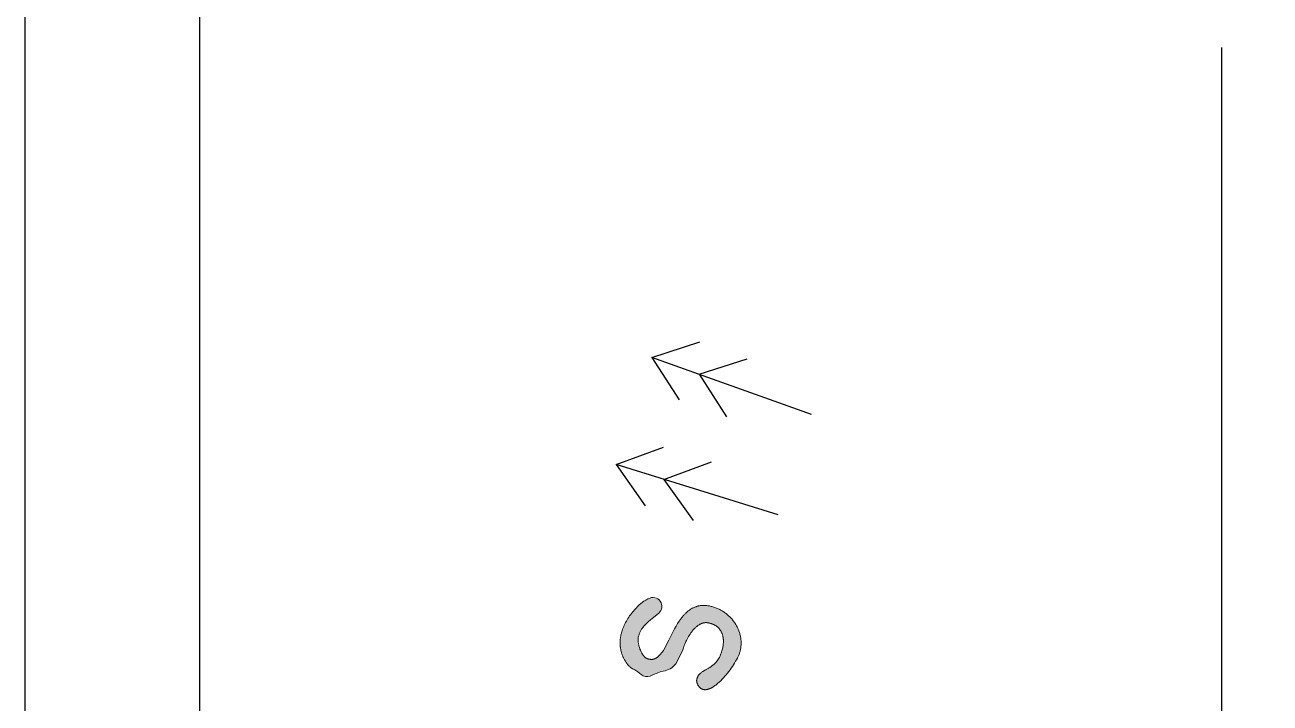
# Model space of a CAD drawing. Header units: millimetres. Extents: x 0 to 505, y 0 to 432.
# Drawn here: x 236.8 to 293.3, y 133.7 to 164.4 of the extents above; entities that cross this region are included whole.
import ezdxf

# ---------------------------------------------------------------- set-up
doc = ezdxf.new("R2010")
doc.units = ezdxf.units.MM
doc.header["$MEASUREMENT"] = 0
doc.layers.add('DEFAULT', color=4, linetype='Continuous')
doc.layers.add('LAYER F', color=7, linetype='Continuous')

msp = doc.modelspace()

# ---------------------------------------------------------------- hatches: boundary and pattern name
at = {"layer": 'DEFAULT', "extrusion": (0, 0, -1)}
msp.add_hatch(color=7, dxfattribs=at).paths.add_polyline_path([(-268.531, 137.79), (-268.566, 137.765), (-268.599, 137.739), (-268.632, 137.713), (-268.664, 137.686), (-268.696, 137.659), (-268.726, 137.631), (-268.756, 137.603), (-268.785, 137.574), (-268.814, 137.544), (-268.841, 137.514), (-268.868, 137.483), (-268.894, 137.452), (-268.919, 137.42), (-268.943, 137.387), (-268.967, 137.354), (-268.99, 137.32), (-269.012, 137.286), (-269.033, 137.251), (-269.054, 137.216), (-269.074, 137.181), (-269.092, 137.145), (-269.11, 137.109), (-269.128, 137.072), (-269.144, 137.035), (-269.159, 136.997), (-269.174, 136.959), (-269.188, 136.921), (-269.201, 136.882), (-269.213, 136.842), (-269.225, 136.803), (-269.235, 136.763), (-269.245, 136.722), (-269.254, 136.681), (-269.261, 136.64), (-269.267, 136.599), (-269.272, 136.557), (-269.276, 136.516), (-269.278, 136.474), (-269.28, 136.432), (-269.28, 136.39), (-269.278, 136.348), (-269.276, 136.305), (-269.272, 136.263), (-269.267, 136.22), (-269.261, 136.177), (-269.253, 136.134), (-269.244, 136.09), (-269.234, 136.047), (-269.227, 136.017), (-269.218, 135.987), (-269.208, 135.956), (-269.197, 135.925), (-269.186, 135.893), (-269.173, 135.86), (-269.158, 135.827), (-269.143, 135.793), (-269.127, 135.758), (-269.11, 135.723), (-269.072, 135.651), (-269.03, 135.576), (-268.983, 135.498), (-268.934, 135.419), (-268.883, 135.342), (-268.83, 135.265), (-268.776, 135.189), (-268.72, 135.115), (-268.662, 135.041), (-268.602, 134.968), (-268.541, 134.897), (-268.479, 134.827), (-268.416, 134.761), (-268.353, 134.698), (-268.289, 134.638), (-268.224, 134.581), (-268.159, 134.528), (-268.126, 134.502), (-268.093, 134.478), (-268.06, 134.454), (-268.027, 134.431), (-267.994, 134.409), (-267.961, 134.389), (-267.945, 134.38), (-267.929, 134.371), (-267.913, 134.362), (-267.897, 134.354), (-267.882, 134.347), (-267.866, 134.34), (-267.851, 134.333), (-267.835, 134.327), (-267.82, 134.321), (-267.805, 134.316), (-267.79, 134.311), (-267.775, 134.307), (-267.76, 134.303), (-267.746, 134.3), (-267.731, 134.297), (-267.716, 134.294), (-267.702, 134.292), (-267.688, 134.291), (-267.674, 134.29), (-267.66, 134.289), (-267.646, 134.289), (-267.632, 134.289), (-267.618, 134.29), (-267.605, 134.291), (-267.591, 134.292), (-267.578, 134.294), (-267.565, 134.297), (-267.551, 134.3), (-267.543, 134.302), (-267.536, 134.304), (-267.528, 134.307), (-267.52, 134.31), (-267.512, 134.313), (-267.505, 134.316), (-267.497, 134.319), (-267.49, 134.323), (-267.482, 134.327), (-267.475, 134.331), (-267.468, 134.336), (-267.46, 134.34), (-267.453, 134.345), (-267.446, 134.35), (-267.439, 134.356), (-267.432, 134.361), (-267.426, 134.367), (-267.419, 134.373), (-267.412, 134.38), (-267.405, 134.386), (-267.399, 134.393), (-267.392, 134.4), (-267.386, 134.407), (-267.38, 134.415), (-267.373, 134.422), (-267.367, 134.43), (-267.361, 134.439), (-267.355, 134.447), (-267.349, 134.456), (-267.343, 134.465), (-267.331, 134.483), (-267.32, 134.502), (-267.315, 134.511), (-267.31, 134.521), (-267.305, 134.53), (-267.301, 134.539), (-267.297, 134.548), (-267.293, 134.558), (-267.289, 134.567), (-267.285, 134.576), (-267.282, 134.585), (-267.279, 134.594), (-267.276, 134.603), (-267.274, 134.611), (-267.272, 134.62), (-267.27, 134.629), (-267.268, 134.638), (-267.266, 134.646), (-267.265, 134.655), (-267.264, 134.664), (-267.263, 134.672), (-267.262, 134.681), (-267.262, 134.689), (-267.262, 134.698), (-267.262, 134.706), (-267.263, 134.714), (-267.263, 134.722), (-267.264, 134.731), (-267.265, 134.739), (-267.266, 134.747), (-267.268, 134.755), (-267.27, 134.763), (-267.274, 134.78), (-267.279, 134.797), (-267.284, 134.813), (-267.29, 134.829), (-267.295, 134.844), (-267.301, 134.859), (-267.308, 134.874), (-267.314, 134.888), (-267.321, 134.901), (-267.329, 134.914), (-267.336, 134.927), (-267.34, 134.933), (-267.344, 134.939), (-267.348, 134.945), (-267.352, 134.951), (-267.357, 134.956), (-267.361, 134.962), (-267.365, 134.967), (-267.37, 134.973), (-267.374, 134.978), (-267.379, 134.983), (-267.388, 134.993), (-267.398, 135.003), (-267.409, 135.013), (-267.419, 135.022), (-267.43, 135.032), (-267.441, 135.042), (-267.464, 135.061), (-267.489, 135.079), (-267.514, 135.098), (-267.541, 135.116), (-267.657, 135.186), (-267.668, 135.193), (-267.679, 135.199), (-267.691, 135.206), (-267.703, 135.212), (-267.728, 135.224), (-267.755, 135.236), (-267.78, 135.251), (-267.805, 135.266), (-267.83, 135.281), (-267.854, 135.297), (-267.879, 135.314), (-267.903, 135.332), (-267.928, 135.35), (-267.952, 135.369), (-267.977, 135.388), (-268.001, 135.408), (-268.049, 135.45), (-268.097, 135.495), (-268.144, 135.542), (-268.156, 135.555), (-268.167, 135.567), (-268.179, 135.58), (-268.19, 135.594), (-268.201, 135.608), (-268.212, 135.623), (-268.222, 135.637), (-268.233, 135.653), (-268.243, 135.668), (-268.253, 135.684), (-268.263, 135.701), (-268.273, 135.718), (-268.283, 135.735), (-268.292, 135.753), (-268.31, 135.79), (-268.328, 135.828), (-268.345, 135.868), (-268.361, 135.91), (-268.377, 135.953), (-268.392, 135.998), (-268.406, 136.045), (-268.419, 136.094), (-268.432, 136.144), (-268.443, 136.19), (-268.452, 136.237), (-268.459, 136.283), (-268.465, 136.33), (-268.47, 136.376), (-268.472, 136.423), (-268.474, 136.469), (-268.474, 136.516), (-268.473, 136.539), (-268.472, 136.562), (-268.47, 136.584), (-268.468, 136.607), (-268.465, 136.629), (-268.462, 136.651), (-268.458, 136.673), (-268.454, 136.694), (-268.449, 136.716), (-268.444, 136.737), (-268.439, 136.758), (-268.433, 136.779), (-268.426, 136.799), (-268.419, 136.82), (-268.411, 136.84), (-268.403, 136.859), (-268.395, 136.879), (-268.385, 136.898), (-268.376, 136.917), (-268.366, 136.936), (-268.355, 136.954), (-268.344, 136.972), (-268.332, 136.99), (-268.319, 137.008), (-268.306, 137.025), (-268.293, 137.042), (-268.279, 137.058), (-268.264, 137.075), (-268.249, 137.091), (-268.233, 137.106), (-268.217, 137.122), (-268.2, 137.137), (-268.182, 137.152), (-268.173, 137.159), (-268.164, 137.166), (-268.155, 137.173), (-268.145, 137.18), (-268.125, 137.193), (-268.105, 137.206), (-268.083, 137.218), (-268.061, 137.23), (-268.039, 137.241), (-268.015, 137.252), (-267.991, 137.262), (-267.966, 137.272), (-267.94, 137.281), (-267.914, 137.29), (-267.887, 137.298), (-267.859, 137.306), (-267.83, 137.314), (-267.815, 137.317), (-267.801, 137.32), (-267.787, 137.323), (-267.772, 137.325), (-267.758, 137.327), (-267.744, 137.328), (-267.73, 137.33), (-267.715, 137.331), (-267.701, 137.331), (-267.687, 137.331), (-267.673, 137.331), (-267.66, 137.331), (-267.646, 137.33), (-267.632, 137.329), (-267.618, 137.327), (-267.605, 137.325), (-267.591, 137.323), (-267.578, 137.32), (-267.564, 137.317), (-267.551, 137.314), (-267.537, 137.31), (-267.524, 137.306), (-267.511, 137.302), (-267.498, 137.297), (-267.485, 137.292), (-267.472, 137.287), (-267.459, 137.281), (-267.446, 137.275), (-267.433, 137.268), (-267.42, 137.262), (-267.407, 137.255), (-267.395, 137.247), (-267.369, 137.231), (-267.345, 137.215), (-267.32, 137.198), (-267.296, 137.18), (-267.273, 137.162), (-267.249, 137.142), (-267.226, 137.123), (-267.204, 137.102), (-267.182, 137.081), (-267.16, 137.06), (-267.138, 137.037), (-267.117, 137.014), (-267.096, 136.99), (-267.076, 136.966), (-267.056, 136.941), (-267.036, 136.915), (-266.998, 136.863), (-266.962, 136.809), (-266.927, 136.755), (-266.893, 136.699), (-266.861, 136.643), (-266.83, 136.585), (-266.801, 136.527), (-266.773, 136.468), (-266.724, 136.352), (-266.702, 136.298), (-266.682, 136.245), (-266.664, 136.194), (-266.649, 136.146), (-266.635, 136.099), (-266.623, 136.055), (-266.622, 136.05), (-266.621, 136.045), (-266.619, 136.04), (-266.617, 136.034), (-266.613, 136.022), (-266.607, 136.008), (-266.594, 135.975), (-266.576, 135.937), (-266.535, 135.851), (-266.49, 135.76), (-266.398, 135.586), (-266.376, 135.547), (-266.366, 135.53), (-266.356, 135.514), (-266.346, 135.499), (-266.337, 135.486), (-266.332, 135.48), (-266.328, 135.474), (-266.323, 135.468), (-266.319, 135.463), (-266.303, 135.441), (-266.287, 135.421), (-266.27, 135.401), (-266.254, 135.382), (-266.238, 135.364), (-266.222, 135.348), (-266.206, 135.332), (-266.19, 135.317), (-266.182, 135.31), (-266.173, 135.304), (-266.165, 135.297), (-266.157, 135.291), (-266.149, 135.285), (-266.141, 135.28), (-266.133, 135.274), (-266.125, 135.269), (-266.117, 135.264), (-266.109, 135.259), (-266.101, 135.255), (-266.093, 135.251), (-266.085, 135.247), (-266.077, 135.243), (-266.069, 135.24), (-266.06, 135.237), (-265.992, 135.212), (-265.917, 135.187), (-265.835, 135.161), (-265.607, 135.094), (-265.589, 135.089), (-265.571, 135.084), (-265.553, 135.078), (-265.535, 135.072), (-265.517, 135.065), (-265.5, 135.058), (-265.482, 135.051), (-265.3, 134.972), (-265.161, 134.908), (-265.148, 134.902), (-265.142, 134.899), (-265.135, 134.896), (-265.129, 134.894), (-265.122, 134.892), (-265.116, 134.89), (-265.109, 134.888), (-265.102, 134.886), (-265.095, 134.884), (-265.088, 134.883), (-265.081, 134.882), (-265.074, 134.881), (-265.067, 134.88), (-265.059, 134.879), (-265.052, 134.878), (-265.044, 134.878), (-265.037, 134.878), (-265.029, 134.878), (-265.021, 134.878), (-265.014, 134.878), (-265.006, 134.878), (-264.998, 134.879), (-264.99, 134.88), (-264.982, 134.881), (-264.973, 134.882), (-264.965, 134.883), (-264.957, 134.884), (-264.94, 134.888), (-264.923, 134.891), (-264.908, 134.895), (-264.894, 134.899), (-264.881, 134.903), (-264.868, 134.907), (-264.855, 134.912), (-264.843, 134.917), (-264.832, 134.922), (-264.82, 134.927), (-264.809, 134.933), (-264.804, 134.936), (-264.799, 134.938), (-264.794, 134.941), (-264.789, 134.944), (-264.784, 134.947), (-264.78, 134.951), (-264.775, 134.954), (-264.771, 134.957), (-264.766, 134.96), (-264.762, 134.964), (-264.758, 134.967), (-264.754, 134.971), (-264.75, 134.974), (-264.746, 134.978), (-264.731, 134.992), (-264.715, 135.006), (-264.698, 135.021), (-264.68, 135.035), (-264.662, 135.05), (-264.643, 135.064), (-264.623, 135.078), (-264.602, 135.093), (-264.595, 135.101), (-264.587, 135.108), (-264.58, 135.115), (-264.572, 135.122), (-264.564, 135.128), (-264.56, 135.131), (-264.556, 135.134), (-264.552, 135.137), (-264.549, 135.14), (-264.545, 135.142), (-264.541, 135.145), (-264.532, 135.15), (-264.523, 135.155), (-264.503, 135.166), (-264.479, 135.178), (-264.453, 135.191), (-264.428, 135.202), (-264.404, 135.214), (-264.38, 135.226), (-264.356, 135.24), (-264.333, 135.254), (-264.311, 135.269), (-264.289, 135.284), (-264.267, 135.301), (-264.246, 135.318), (-264.226, 135.336), (-264.205, 135.354), (-264.186, 135.374), (-264.167, 135.394), (-264.148, 135.415), (-264.13, 135.436), (-264.112, 135.459), (-264.094, 135.482), (-264.078, 135.505), (-264.061, 135.529), (-264.045, 135.552), (-264.03, 135.577), (-264.015, 135.601), (-264, 135.626), (-263.986, 135.651), (-263.973, 135.677), (-263.959, 135.703), (-263.947, 135.729), (-263.934, 135.755), (-263.923, 135.782), (-263.911, 135.809), (-263.9, 135.836), (-263.89, 135.864), (-263.88, 135.892), (-263.871, 135.92), (-263.862, 135.949), (-263.854, 135.977), (-263.846, 136.006), (-263.839, 136.034), (-263.832, 136.063), (-263.826, 136.092), (-263.82, 136.122), (-263.815, 136.151), (-263.81, 136.181), (-263.806, 136.211), (-263.802, 136.24), (-263.799, 136.271), (-263.794, 136.331), (-263.793, 136.362), (-263.792, 136.392), (-263.791, 136.422), (-263.792, 136.452), (-263.792, 136.482), (-263.794, 136.512), (-263.795, 136.542), (-263.798, 136.572), (-263.801, 136.602), (-263.804, 136.632), (-263.808, 136.661), (-263.813, 136.691), (-263.818, 136.72), (-263.823, 136.749), (-263.83, 136.779), (-263.836, 136.808), (-263.851, 136.863), (-263.868, 136.92), (-263.887, 136.977), (-263.908, 137.035), (-263.931, 137.094), (-263.956, 137.154), (-263.983, 137.215), (-264.012, 137.276), (-264.044, 137.338), (-264.076, 137.399), (-264.111, 137.459), (-264.147, 137.518), (-264.184, 137.576), (-264.223, 137.634), (-264.264, 137.691), (-264.306, 137.747), (-264.349, 137.802), (-264.393, 137.856), (-264.438, 137.908), (-264.484, 137.959), (-264.531, 138.009), (-264.578, 138.057), (-264.626, 138.104), (-264.675, 138.15), (-264.7, 138.172), (-264.725, 138.194), (-264.75, 138.214), (-264.775, 138.234), (-264.8, 138.253), (-264.825, 138.272), (-264.85, 138.289), (-264.875, 138.306), (-264.9, 138.322), (-264.926, 138.338), (-264.951, 138.353), (-264.976, 138.367), (-265.002, 138.38), (-265.027, 138.393), (-265.053, 138.404), (-265.079, 138.415), (-265.092, 138.42), (-265.106, 138.423), (-265.119, 138.427), (-265.132, 138.43), (-265.146, 138.433), (-265.159, 138.435), (-265.173, 138.437), (-265.186, 138.438), (-265.2, 138.44), (-265.213, 138.44), (-265.226, 138.441), (-265.24, 138.441), (-265.253, 138.44), (-265.267, 138.44), (-265.28, 138.438), (-265.294, 138.437), (-265.347, 138.429), (-265.4, 138.42), (-265.453, 138.409), (-265.506, 138.397), (-265.509, 138.397), (-265.512, 138.396), (-265.514, 138.395), (-265.517, 138.394), (-265.52, 138.393), (-265.523, 138.392), (-265.526, 138.391), (-265.529, 138.39), (-265.531, 138.389), (-265.534, 138.387), (-265.537, 138.386), (-265.539, 138.384), (-265.542, 138.383), (-265.545, 138.381), (-265.547, 138.38), (-265.55, 138.378), (-265.553, 138.376), (-265.555, 138.375), (-265.558, 138.373), (-265.56, 138.371), (-265.563, 138.369), (-265.566, 138.367), (-265.568, 138.365), (-265.571, 138.363), (-265.575, 138.358), (-265.58, 138.353), (-265.585, 138.348), (-265.59, 138.343), (-265.594, 138.338), (-265.599, 138.332), (-265.603, 138.326), (-265.608, 138.32), (-265.612, 138.313), (-265.616, 138.306), (-265.621, 138.3), (-265.625, 138.292), (-265.629, 138.285), (-265.633, 138.277), (-265.637, 138.269), (-265.64, 138.261), (-265.648, 138.244), (-265.655, 138.226), (-265.658, 138.216), (-265.662, 138.207), (-265.665, 138.198), (-265.668, 138.188), (-265.67, 138.179), (-265.673, 138.169), (-265.675, 138.16), (-265.677, 138.15), (-265.679, 138.141), (-265.681, 138.131), (-265.682, 138.121), (-265.684, 138.112), (-265.685, 138.102), (-265.686, 138.092), (-265.686, 138.083), (-265.687, 138.073), (-265.688, 138.063), (-265.688, 138.053), (-265.688, 138.044), (-265.688, 138.034), (-265.687, 138.024), (-265.687, 138.014), (-265.686, 138.004), (-265.685, 137.994), (-265.684, 137.984), (-265.683, 137.974), (-265.681, 137.964), (-265.68, 137.954), (-265.676, 137.934), (-265.671, 137.914), (-265.671, 137.911), (-265.67, 137.907), (-265.669, 137.904), (-265.668, 137.901), (-265.666, 137.897), (-265.665, 137.894), (-265.663, 137.89), (-265.662, 137.886), (-265.658, 137.879), (-265.654, 137.87), (-265.649, 137.862), (-265.644, 137.852), (-265.643, 137.85), (-265.641, 137.848), (-265.64, 137.845), (-265.638, 137.843), (-265.636, 137.84), (-265.634, 137.837), (-265.632, 137.835), (-265.63, 137.832), (-265.625, 137.827), (-265.62, 137.821), (-265.615, 137.816), (-265.609, 137.81), (-265.603, 137.804), (-265.596, 137.798), (-265.589, 137.792), (-265.582, 137.786), (-265.565, 137.772), (-265.227, 137.504), (-265.181, 137.468), (-265.136, 137.43), (-265.091, 137.391), (-265.045, 137.35), (-265.001, 137.306), (-264.956, 137.262), (-264.911, 137.215), (-264.867, 137.167), (-264.845, 137.142), (-264.824, 137.116), (-264.804, 137.089), (-264.785, 137.062), (-264.766, 137.034), (-264.749, 137.006), (-264.732, 136.976), (-264.716, 136.946), (-264.701, 136.915), (-264.687, 136.884), (-264.673, 136.851), (-264.661, 136.818), (-264.649, 136.784), (-264.638, 136.75), (-264.628, 136.715), (-264.618, 136.679), (-264.616, 136.667), (-264.613, 136.654), (-264.611, 136.642), (-264.61, 136.628), (-264.608, 136.615), (-264.607, 136.601), (-264.607, 136.586), (-264.606, 136.571), (-264.606, 136.555), (-264.606, 136.539), (-264.607, 136.523), (-264.608, 136.506), (-264.61, 136.47), (-264.614, 136.433), (-264.62, 136.395), (-264.626, 136.357), (-264.634, 136.318), (-264.643, 136.28), (-264.654, 136.241), (-264.665, 136.202), (-264.679, 136.163), (-264.693, 136.124), (-264.709, 136.086), (-264.725, 136.048), (-264.743, 136.011), (-264.762, 135.975), (-264.781, 135.94), (-264.802, 135.906), (-264.823, 135.873), (-264.846, 135.841), (-264.852, 135.833), (-264.857, 135.825), (-264.863, 135.818), (-264.87, 135.81), (-264.876, 135.803), (-264.882, 135.796), (-264.888, 135.79), (-264.895, 135.783), (-264.901, 135.777), (-264.908, 135.77), (-264.915, 135.764), (-264.922, 135.758), (-264.928, 135.753), (-264.935, 135.747), (-264.943, 135.742), (-264.95, 135.737), (-264.957, 135.732), (-264.964, 135.727), (-264.972, 135.723), (-264.979, 135.718), (-264.987, 135.714), (-264.995, 135.71), (-265.003, 135.706), (-265.011, 135.702), (-265.019, 135.699), (-265.027, 135.696), (-265.035, 135.692), (-265.043, 135.69), (-265.052, 135.687), (-265.06, 135.684), (-265.069, 135.682), (-265.077, 135.68), (-265.092, 135.676), (-265.106, 135.673), (-265.121, 135.671), (-265.135, 135.668), (-265.149, 135.667), (-265.163, 135.665), (-265.176, 135.664), (-265.19, 135.664), (-265.204, 135.663), (-265.217, 135.664), (-265.23, 135.664), (-265.243, 135.665), (-265.256, 135.666), (-265.269, 135.668), (-265.282, 135.67), (-265.295, 135.673), (-265.307, 135.676), (-265.32, 135.679), (-265.332, 135.683), (-265.344, 135.687), (-265.356, 135.691), (-265.368, 135.696), (-265.38, 135.701), (-265.392, 135.707), (-265.403, 135.713), (-265.415, 135.719), (-265.426, 135.726), (-265.437, 135.733), (-265.448, 135.741), (-265.459, 135.749), (-265.47, 135.757), (-265.481, 135.766), (-265.522, 135.802), (-265.543, 135.821), (-265.563, 135.84), (-265.582, 135.859), (-265.601, 135.879), (-265.62, 135.899), (-265.638, 135.919), (-265.656, 135.939), (-265.673, 135.96), (-265.69, 135.981), (-265.707, 136.002), (-265.723, 136.024), (-265.739, 136.045), (-265.754, 136.068), (-265.769, 136.09), (-265.829, 136.19), (-265.889, 136.297), (-265.948, 136.411), (-266.006, 136.532), (-266.128, 136.784), (-266.26, 137.043), (-266.329, 137.166), (-266.401, 137.286), (-266.476, 137.401), (-266.554, 137.514), (-266.594, 137.568), (-266.615, 137.594), (-266.635, 137.619), (-266.656, 137.644), (-266.678, 137.669), (-266.7, 137.693), (-266.722, 137.716), (-266.744, 137.739), (-266.767, 137.761), (-266.79, 137.783), (-266.813, 137.804), (-266.836, 137.825), (-266.86, 137.845), (-266.884, 137.864), (-266.909, 137.883), (-266.934, 137.901), (-266.959, 137.919), (-266.984, 137.936), (-267.01, 137.952), (-267.037, 137.967), (-267.063, 137.982), (-267.091, 137.996), (-267.118, 138.009), (-267.146, 138.022), (-267.175, 138.033), (-267.203, 138.044), (-267.233, 138.055), (-267.262, 138.064), (-267.292, 138.073), (-267.323, 138.082), (-267.353, 138.089), (-267.369, 138.092), (-267.385, 138.096), (-267.416, 138.101), (-267.449, 138.106), (-267.482, 138.109), (-267.515, 138.111), (-267.549, 138.113), (-267.583, 138.113), (-267.618, 138.112), (-267.653, 138.111), (-267.689, 138.108), (-267.726, 138.104), (-267.763, 138.099), (-267.8, 138.093), (-267.838, 138.086), (-267.876, 138.078), (-267.915, 138.069), (-267.957, 138.058), (-267.999, 138.047), (-268.04, 138.034), (-268.081, 138.021), (-268.121, 138.006), (-268.16, 137.991), (-268.2, 137.975), (-268.238, 137.958), (-268.277, 137.94), (-268.314, 137.921), (-268.352, 137.902), (-268.388, 137.881), (-268.425, 137.86), (-268.461, 137.837), (-268.496, 137.814)], flags=0)

# ---------------------------------------------------------------- linework, layer by layer
at = {"layer": 'DEFAULT', "color": 2}
msp.add_line((291.046, 163.421), (291.046, 55.651), dxfattribs=at)
at = {"layer": 'DEFAULT', "color": 3}
for p, q in [((265.229, 149.363), (267.41, 150.061)), ((265.229, 149.363), (266.47, 147.438)), ((272.467, 146.769), (265.229, 149.363)), ((267.372, 148.595), (269.554, 149.294)), ((267.372, 148.595), (268.613, 146.67)), ((263.606, 144.502), (265.755, 145.295)), ((270.95, 142.226), (263.606, 144.502)), ((263.606, 144.502), (264.93, 142.633)), ((265.78, 143.828), (267.929, 144.621)), ((265.78, 143.828), (267.105, 141.959))]:
    msp.add_line(p, q, dxfattribs=at)
at = {"layer": 'DEFAULT'}
msp.add_lwpolyline([(345.279, 27.172), (345.279, 191.9), (236.812, 191.9), (236.812, 27.172)], close=True, dxfattribs=at)
at = {"layer": 'DEFAULT', "color": 7, "lineweight": 0}
msp.add_lwpolyline([(268.531, 137.79), (268.566, 137.765), (268.599, 137.739), (268.632, 137.713), (268.664, 137.686), (268.696, 137.659), (268.726, 137.631), (268.756, 137.603), (268.785, 137.574), (268.814, 137.544), (268.841, 137.514), (268.868, 137.483), (268.894, 137.452), (268.919, 137.42), (268.943, 137.387), (268.967, 137.354), (268.99, 137.32), (269.012, 137.286), (269.033, 137.251), (269.054, 137.216), (269.074, 137.181), (269.092, 137.145), (269.11, 137.109), (269.128, 137.072), (269.144, 137.035), (269.159, 136.997), (269.174, 136.959), (269.188, 136.921), (269.201, 136.882), (269.213, 136.842), (269.225, 136.803), (269.235, 136.763), (269.245, 136.722), (269.254, 136.681), (269.261, 136.64), (269.267, 136.599), (269.272, 136.557), (269.276, 136.516), (269.278, 136.474), (269.28, 136.432), (269.28, 136.39), (269.278, 136.348), (269.276, 136.305), (269.272, 136.263), (269.267, 136.22), (269.261, 136.177), (269.253, 136.134), (269.244, 136.09), (269.234, 136.047), (269.227, 136.017), (269.218, 135.987), (269.208, 135.956), (269.197, 135.925), (269.186, 135.893), (269.173, 135.86), (269.158, 135.827), (269.143, 135.793), (269.127, 135.758), (269.11, 135.723), (269.072, 135.651), (269.03, 135.576), (268.983, 135.498), (268.934, 135.419), (268.883, 135.342), (268.83, 135.265), (268.776, 135.189), (268.72, 135.115), (268.662, 135.041), (268.602, 134.968), (268.541, 134.897), (268.479, 134.827), (268.416, 134.761), (268.353, 134.698), (268.289, 134.638), (268.224, 134.581), (268.159, 134.528), (268.126, 134.502), (268.093, 134.478), (268.06, 134.454), (268.027, 134.431), (267.994, 134.409), (267.961, 134.389), (267.945, 134.38), (267.929, 134.371), (267.913, 134.362), (267.897, 134.354), (267.882, 134.347), (267.866, 134.34), (267.851, 134.333), (267.835, 134.327), (267.82, 134.321), (267.805, 134.316), (267.79, 134.311), (267.775, 134.307), (267.76, 134.303), (267.746, 134.3), (267.731, 134.297), (267.716, 134.294), (267.702, 134.292), (267.688, 134.291), (267.674, 134.29), (267.66, 134.289), (267.646, 134.289), (267.632, 134.289), (267.618, 134.29), (267.605, 134.291), (267.591, 134.292), (267.578, 134.294), (267.565, 134.297), (267.551, 134.3), (267.543, 134.302), (267.536, 134.304), (267.528, 134.307), (267.52, 134.31), (267.512, 134.313), (267.505, 134.316), (267.497, 134.319), (267.49, 134.323), (267.482, 134.327), (267.475, 134.331), (267.468, 134.336), (267.46, 134.34), (267.453, 134.345), (267.446, 134.35), (267.439, 134.356), (267.432, 134.361), (267.426, 134.367), (267.419, 134.373), (267.412, 134.38), (267.405, 134.386), (267.399, 134.393), (267.392, 134.4), (267.386, 134.407), (267.38, 134.415), (267.373, 134.422), (267.367, 134.43), (267.361, 134.439), (267.355, 134.447), (267.349, 134.456), (267.343, 134.465), (267.331, 134.483), (267.32, 134.502), (267.315, 134.511), (267.31, 134.521), (267.305, 134.53), (267.301, 134.539), (267.297, 134.548), (267.293, 134.558), (267.289, 134.567), (267.285, 134.576), (267.282, 134.585), (267.279, 134.594), (267.276, 134.603), (267.274, 134.611), (267.272, 134.62), (267.27, 134.629), (267.268, 134.638), (267.266, 134.646), (267.265, 134.655), (267.264, 134.664), (267.263, 134.672), (267.262, 134.681), (267.262, 134.689), (267.262, 134.698), (267.262, 134.706), (267.263, 134.714), (267.263, 134.722), (267.264, 134.731), (267.265, 134.739), (267.266, 134.747), (267.268, 134.755), (267.27, 134.763), (267.274, 134.78), (267.279, 134.797), (267.284, 134.813), (267.29, 134.829), (267.295, 134.844), (267.301, 134.859), (267.308, 134.874), (267.314, 134.888), (267.321, 134.901), (267.329, 134.914), (267.336, 134.927), (267.34, 134.933), (267.344, 134.939), (267.348, 134.945), (267.352, 134.951), (267.357, 134.956), (267.361, 134.962), (267.365, 134.967), (267.37, 134.973), (267.374, 134.978), (267.379, 134.983), (267.388, 134.993), (267.398, 135.003), (267.409, 135.013), (267.419, 135.022), (267.43, 135.032), (267.441, 135.042), (267.464, 135.061), (267.489, 135.079), (267.514, 135.098), (267.541, 135.116), (267.657, 135.186), (267.755, 135.236), (267.78, 135.251), (267.805, 135.266), (267.83, 135.281), (267.854, 135.297), (267.879, 135.314), (267.903, 135.332), (267.928, 135.35), (267.952, 135.369), (267.977, 135.388), (268.001, 135.408), (268.049, 135.45), (268.097, 135.495), (268.144, 135.542), (268.156, 135.555), (268.167, 135.567), (268.179, 135.58), (268.19, 135.594), (268.201, 135.608), (268.212, 135.623), (268.222, 135.637), (268.233, 135.653), (268.243, 135.668), (268.253, 135.684), (268.263, 135.701), (268.273, 135.718), (268.283, 135.735), (268.292, 135.753), (268.31, 135.79), (268.328, 135.828), (268.345, 135.868), (268.361, 135.91), (268.377, 135.953), (268.392, 135.998), (268.406, 136.045), (268.419, 136.094), (268.432, 136.144), (268.443, 136.19), (268.452, 136.237), (268.459, 136.283), (268.465, 136.33), (268.47, 136.376), (268.472, 136.423), (268.474, 136.469), (268.474, 136.516), (268.473, 136.539), (268.472, 136.562), (268.47, 136.584), (268.468, 136.607), (268.465, 136.629), (268.462, 136.651), (268.458, 136.673), (268.454, 136.694), (268.449, 136.716), (268.444, 136.737), (268.439, 136.758), (268.433, 136.779), (268.426, 136.799), (268.419, 136.82), (268.411, 136.84), (268.403, 136.859), (268.395, 136.879), (268.385, 136.898), (268.376, 136.917), (268.366, 136.936), (268.355, 136.954), (268.344, 136.972), (268.332, 136.99), (268.319, 137.008), (268.306, 137.025), (268.293, 137.042), (268.279, 137.058), (268.264, 137.075), (268.249, 137.091), (268.233, 137.106), (268.217, 137.122), (268.2, 137.137), (268.182, 137.152), (268.173, 137.159), (268.164, 137.166), (268.155, 137.173), (268.145, 137.18), (268.125, 137.193), (268.105, 137.206), (268.083, 137.218), (268.061, 137.23), (268.039, 137.241), (268.015, 137.252), (267.991, 137.262), (267.966, 137.272), (267.94, 137.281), (267.914, 137.29), (267.887, 137.298), (267.859, 137.306), (267.83, 137.314), (267.815, 137.317), (267.801, 137.32), (267.787, 137.323), (267.772, 137.325), (267.758, 137.327), (267.744, 137.328), (267.73, 137.33), (267.715, 137.331), (267.701, 137.331), (267.687, 137.331), (267.673, 137.331), (267.66, 137.331), (267.646, 137.33), (267.632, 137.329), (267.618, 137.327), (267.605, 137.325), (267.591, 137.323), (267.578, 137.32), (267.564, 137.317), (267.551, 137.314), (267.537, 137.31), (267.524, 137.306), (267.511, 137.302), (267.498, 137.297), (267.485, 137.292), (267.472, 137.287), (267.459, 137.281), (267.446, 137.275), (267.433, 137.268), (267.42, 137.262), (267.407, 137.255), (267.395, 137.247), (267.369, 137.231), (267.345, 137.215), (267.32, 137.198), (267.296, 137.18), (267.273, 137.162), (267.249, 137.142), (267.226, 137.123), (267.204, 137.102), (267.182, 137.081), (267.16, 137.06), (267.138, 137.037), (267.117, 137.014), (267.096, 136.99), (267.076, 136.966), (267.056, 136.941), (267.036, 136.915), (266.998, 136.863), (266.962, 136.809), (266.927, 136.755), (266.893, 136.699), (266.861, 136.643), (266.83, 136.585), (266.801, 136.527), (266.773, 136.468), (266.724, 136.352), (266.702, 136.298), (266.682, 136.245), (266.664, 136.194), (266.649, 136.146), (266.635, 136.099), (266.623, 136.055), (266.319, 135.463, -0.205766), (265.746, 135.135), (265.607, 135.094), (265.465, 135.043), (265.3, 134.972), (265.161, 134.908, -0.267503), (264.746, 134.978), (264.602, 135.093), (264.453, 135.191), (264.428, 135.202), (264.404, 135.214), (264.38, 135.226), (264.356, 135.24), (264.333, 135.254), (264.311, 135.269), (264.289, 135.284), (264.267, 135.301), (264.246, 135.318), (264.226, 135.336), (264.205, 135.354), (264.186, 135.374), (264.167, 135.394), (264.148, 135.415), (264.13, 135.436), (264.112, 135.459), (264.094, 135.482), (264.078, 135.505), (264.061, 135.529), (264.045, 135.552), (264.03, 135.577), (264.015, 135.601), (264, 135.626), (263.986, 135.651), (263.973, 135.677), (263.959, 135.703), (263.947, 135.729), (263.934, 135.755), (263.923, 135.782), (263.911, 135.809), (263.9, 135.836), (263.89, 135.864), (263.88, 135.892), (263.871, 135.92), (263.862, 135.949), (263.854, 135.977), (263.846, 136.006), (263.839, 136.034), (263.832, 136.063), (263.826, 136.092), (263.82, 136.122), (263.815, 136.151), (263.81, 136.181), (263.806, 136.211), (263.802, 136.24), (263.799, 136.271), (263.794, 136.331), (263.793, 136.362), (263.792, 136.392), (263.791, 136.422), (263.792, 136.452), (263.792, 136.482), (263.794, 136.512), (263.795, 136.542), (263.798, 136.572), (263.801, 136.602), (263.804, 136.632), (263.808, 136.661), (263.813, 136.691), (263.818, 136.72), (263.823, 136.749), (263.83, 136.779), (263.836, 136.808), (263.851, 136.863), (263.868, 136.92), (263.887, 136.977), (263.908, 137.035), (263.931, 137.094), (263.956, 137.154), (263.983, 137.215), (264.012, 137.276), (264.044, 137.338), (264.076, 137.399), (264.111, 137.459), (264.147, 137.518), (264.184, 137.576), (264.223, 137.634), (264.264, 137.691), (264.306, 137.747), (264.349, 137.802), (264.393, 137.856), (264.438, 137.908), (264.484, 137.959), (264.531, 138.009), (264.578, 138.057), (264.626, 138.104), (264.675, 138.15), (264.7, 138.172), (264.725, 138.194), (264.75, 138.214), (264.775, 138.234), (264.8, 138.253), (264.825, 138.272), (264.85, 138.289), (264.875, 138.306), (264.9, 138.322), (264.926, 138.338), (264.951, 138.353), (264.976, 138.367), (265.002, 138.38), (265.027, 138.393), (265.053, 138.404), (265.079, 138.415, -0.912585), (265.547, 137.759), (265.227, 137.504), (265.181, 137.468), (265.136, 137.43), (265.091, 137.391), (265.045, 137.35), (265.001, 137.306), (264.956, 137.262), (264.911, 137.215), (264.867, 137.167), (264.845, 137.142), (264.824, 137.116), (264.804, 137.089), (264.785, 137.062), (264.766, 137.034), (264.749, 137.006), (264.732, 136.976), (264.716, 136.946), (264.701, 136.915), (264.687, 136.884), (264.673, 136.851), (264.661, 136.818), (264.649, 136.784), (264.638, 136.75), (264.628, 136.715), (264.618, 136.679), (264.616, 136.667), (264.613, 136.654), (264.611, 136.642), (264.61, 136.628), (264.608, 136.615), (264.607, 136.601), (264.607, 136.586), (264.606, 136.571), (264.606, 136.555), (264.606, 136.539), (264.607, 136.523), (264.608, 136.506), (264.61, 136.47), (264.614, 136.433), (264.62, 136.395), (264.626, 136.357), (264.634, 136.318), (264.643, 136.28), (264.654, 136.241), (264.665, 136.202), (264.679, 136.163), (264.693, 136.124), (264.709, 136.086), (264.725, 136.048), (264.743, 136.011), (264.762, 135.975), (264.781, 135.94), (264.802, 135.906), (264.823, 135.873), (264.846, 135.841), (264.852, 135.833), (264.857, 135.825), (264.863, 135.818), (264.87, 135.81), (264.876, 135.803), (264.882, 135.796), (264.888, 135.79), (264.895, 135.783), (264.901, 135.777), (264.908, 135.77), (264.915, 135.764), (264.922, 135.758), (264.928, 135.753), (264.935, 135.747), (264.943, 135.742), (264.95, 135.737), (264.957, 135.732), (264.964, 135.727), (264.972, 135.723), (264.979, 135.718), (264.987, 135.714), (264.995, 135.71), (265.003, 135.706), (265.011, 135.702), (265.019, 135.699), (265.027, 135.696), (265.035, 135.692), (265.043, 135.69), (265.052, 135.687), (265.06, 135.684), (265.069, 135.682), (265.077, 135.68), (265.092, 135.676), (265.106, 135.673), (265.121, 135.671), (265.135, 135.668), (265.149, 135.667), (265.163, 135.665), (265.176, 135.664), (265.19, 135.664), (265.204, 135.663), (265.217, 135.664), (265.23, 135.664), (265.243, 135.665), (265.256, 135.666), (265.269, 135.668), (265.282, 135.67), (265.295, 135.673), (265.307, 135.676), (265.32, 135.679), (265.332, 135.683), (265.344, 135.687), (265.356, 135.691), (265.368, 135.696), (265.38, 135.701), (265.392, 135.707), (265.403, 135.713), (265.415, 135.719), (265.426, 135.726), (265.437, 135.733), (265.448, 135.741), (265.459, 135.749), (265.47, 135.757), (265.481, 135.766), (265.522, 135.802), (265.543, 135.821), (265.563, 135.84), (265.582, 135.859), (265.601, 135.879), (265.62, 135.899), (265.638, 135.919), (265.656, 135.939), (265.673, 135.96), (265.69, 135.981), (265.707, 136.002), (265.723, 136.024), (265.739, 136.045), (265.754, 136.068), (265.769, 136.09), (266.006, 136.532), (266.128, 136.784), (266.26, 137.043), (266.329, 137.166), (266.401, 137.286), (266.476, 137.401), (266.554, 137.514), (266.594, 137.568), (266.615, 137.594), (266.635, 137.619), (266.656, 137.644), (266.678, 137.669), (266.7, 137.693), (266.722, 137.716), (266.744, 137.739), (266.767, 137.761), (266.79, 137.783), (266.813, 137.804), (266.836, 137.825), (266.86, 137.845), (266.884, 137.864), (266.909, 137.883), (266.934, 137.901), (266.959, 137.919), (266.984, 137.936), (267.01, 137.952), (267.037, 137.967), (267.063, 137.982), (267.091, 137.996), (267.118, 138.009), (267.146, 138.022), (267.175, 138.033), (267.203, 138.044), (267.233, 138.055), (267.262, 138.064), (267.292, 138.073), (267.323, 138.082), (267.353, 138.089), (267.369, 138.092), (267.385, 138.096), (267.416, 138.101), (267.449, 138.106), (267.482, 138.109), (267.515, 138.111), (267.549, 138.113), (267.583, 138.113), (267.618, 138.112), (267.653, 138.111), (267.689, 138.108), (267.726, 138.104), (267.763, 138.099), (267.8, 138.093), (267.838, 138.086), (267.876, 138.078), (267.915, 138.069), (267.957, 138.058), (267.999, 138.047), (268.04, 138.034), (268.081, 138.021), (268.121, 138.006), (268.16, 137.991), (268.2, 137.975), (268.238, 137.958), (268.277, 137.94), (268.314, 137.921), (268.352, 137.902), (268.388, 137.881), (268.425, 137.86), (268.461, 137.837), (268.496, 137.814)], format="xyb", close=True, dxfattribs=at)
at = {"layer": 'LAYER F', "color": 5}
msp.add_lwpolyline([(345.279, 116.218), (345.279, 185.9, 0.414214), (339.279, 191.9), (282.746, 191.9, 0.414214), (279.746, 188.9, 0.414214), (276.746, 191.9), (267.746, 191.9, 0.414214), (264.746, 188.9, 0.414214), (261.746, 191.9), (242.812, 191.9, 0.414214), (236.812, 185.9), (236.812, 33.172, 0.414214), (242.812, 27.172), (339.279, 27.172, 0.414214), (345.279, 33.172), (345.279, 102.855, 0.24385), (343.16, 106.941, -0.518533), (343.16, 112.131, 0.24385)], format="xyb", close=True, dxfattribs=at)
at = {"layer": 'LAYER F', "color": 1}
msp.add_lwpolyline([(282.746, 168.536), (334.346, 168.536, -0.414213), (337.346, 165.536), (337.346, 53.536, -0.414214), (334.346, 50.536), (247.746, 50.536, -0.414213), (244.746, 53.536), (244.746, 165.536, -0.414214), (247.746, 168.536)], format="xyb", close=True, dxfattribs=at)

doc.saveas('drawing.dxf')
